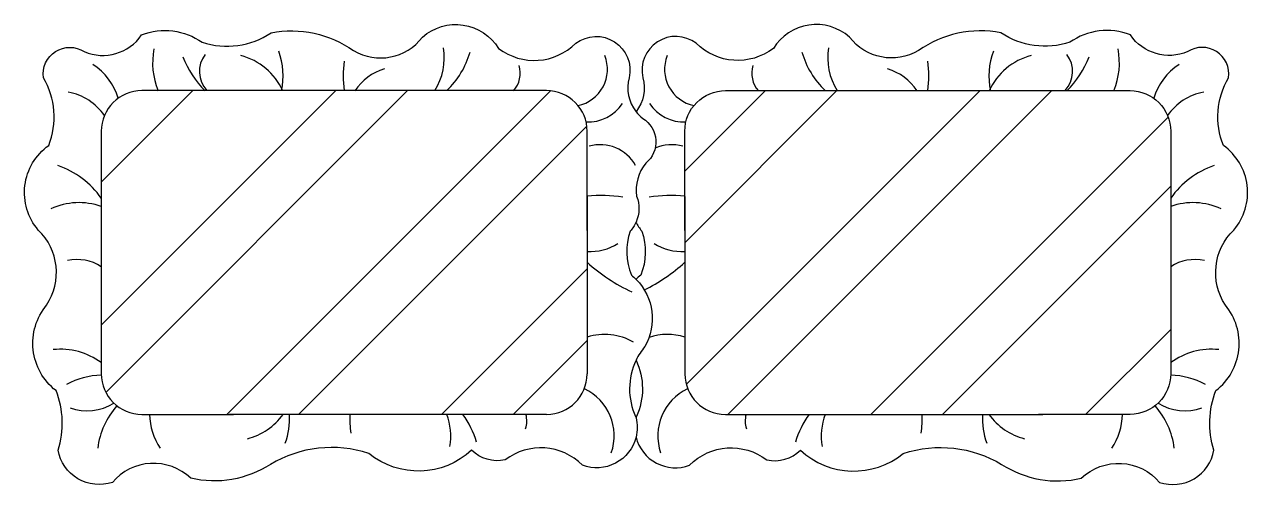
# Model space of a CAD drawing. Extents: x 5.37 to 6.88, y 7.92 to 8.49.
import ezdxf

# ---------------------------------------------------------------- set-up
doc = ezdxf.new("R2010")
doc.units = 0
doc.layers.get('0').update_dxf_attribs({"linetype": 'CONTINUOUS'})

# ---------------------------------------------------------------- blocks, each defined once
blk = doc.blocks.new('*X0')
at = {"color": 0}
for p, q in [((5.4663, 8.118), (5.7561, 8.4078)), ((5.4663, 8.2947), (5.5793, 8.4078)), ((5.4718, 8.035), (5.8445, 8.4078)), ((5.6213, 8.0078), (6.021, 8.4075)), ((6.187, 8.3083), (6.2864, 8.4078)), ((6.187, 8.2199), (6.3748, 8.4078)), ((6.1887, 8.0448), (6.5516, 8.4078)), ((6.24, 8.0078), (6.64, 8.4078)), ((6.4168, 8.0078), (6.7839, 8.3749)), ((5.7097, 8.0078), (6.0659, 8.364)), ((6.5051, 8.0078), (6.787, 8.2896)), ((5.8864, 8.0078), (6.0663, 8.1876)), ((6.6819, 8.0078), (6.787, 8.1128)), ((5.9748, 8.0078), (6.0663, 8.0993))]:
    blk.add_line(p, q, dxfattribs=at)

msp = doc.modelspace()

# ---------------------------------------------------------------- linework, layer by layer
at = {"color": 0}
for p, q in [((6.0663, 8.2772), (6.0663, 8.0578)), ((6.187, 8.2772), (6.187, 8.0578)), ((6.0163, 8.0078), (5.6241, 8.0078)), ((6.237, 8.0078), (6.6292, 8.0078))]:
    msp.add_line(p, q, dxfattribs=at)
for points in [[(6.1267, 7.9798, -0.451235), (6.0605, 7.9451, 0.377458), (5.9651, 7.9515, -0.247166), (5.9236, 7.9636, -0.374421), (5.7966, 7.9596, 0.216787), (5.6752, 7.9461, -0.204938), (5.5767, 7.929, 0.43175), (5.48, 7.9238, -0.458775), (5.413, 7.9637, 0.173719), (5.4104, 8.0372, -0.423238), (5.3988, 8.1429, 0.361242), (5.3885, 8.2356, -0.439402), (5.4014, 8.34, 0.230706), (5.3949, 8.4238, -0.641938), (5.4452, 8.456, 0.35828), (5.5161, 8.4766, -0.251824), (5.5909, 8.4676, 0.23131), (5.676, 8.4792, -0.205167), (5.7778, 8.4573, 0.382818), (5.8629, 8.474, -0.465753), (5.957, 8.4599, 0.37309), (6.0524, 8.4663, -0.699805), (6.1182, 8.4238, 0.237636), (6.1267, 8.3818, -0.513201)], [(6.1267, 7.9798, 0.451235), (6.1928, 7.9451, -0.377458), (6.2882, 7.9515, 0.247166), (6.3297, 7.9636, 0.374421), (6.4568, 7.9596, -0.216787), (6.5782, 7.9461, 0.204938), (6.6766, 7.929, -0.43175), (6.7733, 7.9238, 0.458775), (6.8404, 7.9637, -0.173719), (6.8429, 8.0372, 0.423238), (6.8545, 8.1429, -0.361242), (6.8649, 8.2356, 0.439402), (6.852, 8.34, -0.230706), (6.8584, 8.4238, 0.641938), (6.8081, 8.456, -0.35828), (6.7372, 8.4766, 0.251824), (6.6624, 8.4676, -0.23131), (6.5773, 8.4792, 0.205167), (6.4755, 8.4573, -0.382818), (6.3904, 8.474, 0.465753), (6.2963, 8.4599, -0.37309), (6.2009, 8.4663, 0.699805), (6.1351, 8.4238, -0.237636), (6.1267, 8.3818, 0.513201)], [(6.0663, 8.2348), (6.0663, 8.3578, 0.414214), (6.0163, 8.4078), (5.5163, 8.4078, 0.414214), (5.4663, 8.3578), (5.4663, 8.0578, 0.414214), (5.5163, 8.0078), (5.6294, 8.0078)], [(6.187, 8.2348), (6.187, 8.3578, -0.414214), (6.237, 8.4078), (6.737, 8.4078, -0.414214), (6.787, 8.3578), (6.787, 8.0578, -0.414214), (6.737, 8.0078), (6.6239, 8.0078)], [(6.1267, 8.3818, 0.061531), (6.1349, 8.3735, -0.513201), (6.1388, 8.3181, 0.208236), (6.1274, 8.2774, -0.200811), (6.1267, 8.2454, 0.181885)], [(6.1194, 8.2343, 0.181885), (6.1209, 8.1798, -0.029849), (6.1269, 8.1744, 0.28769)], [(6.1267, 8.2454, -0.080444), (6.1194, 8.2343, 0.181885)], [(6.1267, 8.2454, 0.080444), (6.1339, 8.2343, -0.181885)], [(6.1339, 8.2343, -0.181885), (6.1325, 8.1798, 0.028344), (6.1267, 8.1747, -0.28769)], [(6.1269, 8.1744, -0.338491), (6.1376, 8.0918, 0.062052), (6.1267, 8.0746, -0.615871)], [(6.1267, 8.0746, 0.221681), (6.1262, 8.005, -0.0081), (6.1267, 8.0035, 0.377458)], [(6.1267, 8.0746, -0.221681), (6.1271, 8.005, 0.0081), (6.1267, 8.0035, -0.377458)], [(6.1267, 8.0035, -0.120607), (6.1267, 7.9798, 0.377458)]]:
    msp.add_lwpolyline(points, format="xyb", dxfattribs=at)
for centre, radius, start, end in [((5.6205, 8.442), 0.0908, 168.9769, 202.1667), ((5.8126, 8.4484), 0.0772, 328.2505, 9.2194), ((6.4407, 8.4484), 0.0772, 170.7806, 211.7495), ((6.6328, 8.442), 0.0908, 337.8333, 11.0231), ((5.6712, 8.4879), 0.1108, 200.1598, 226.3387), ((5.6219, 8.4314), 0.0345, 142.1975, 223.2222), ((5.6192, 8.3753), 0.0782, 24.4837, 75.6332), ((5.604, 8.4261), 0.0869, 347.7899, 20.5145), ((5.887, 8.4257), 0.122, 171.237, 188.4395), ((5.8194, 8.4848), 0.1065, 313.6858, 343.8911), ((6.0457, 8.4341), 0.0457, 281.7119, 21.8109), ((6.2076, 8.4341), 0.0457, 158.1891, 258.2881), ((6.4339, 8.4848), 0.1065, 196.1089, 226.3142), ((6.3663, 8.4257), 0.122, 351.5605, 8.763), ((6.6494, 8.4261), 0.0869, 159.4855, 192.2101), ((6.6341, 8.3753), 0.0782, 104.3668, 155.5163), ((6.6314, 8.4314), 0.0345, 316.7778, 37.8025), ((6.5821, 8.4879), 0.1108, 313.6613, 339.8402), ((5.4144, 8.376), 0.0763, 17.1062, 57.0914), ((5.8343, 8.3716), 0.0656, 106.2617, 146.6048), ((5.952, 8.4291), 0.0317, 317.6352, 17.6474), ((6.3013, 8.4291), 0.0317, 162.3526, 222.3648), ((6.419, 8.3716), 0.0656, 33.3952, 73.7383), ((6.8389, 8.376), 0.0763, 122.9086, 162.8938), ((5.414, 8.3389), 0.0679, 34.1652, 80.1912), ((6.8393, 8.3389), 0.0679, 99.8088, 145.8348), ((6.0676, 8.4198), 0.0507, 267.014, 326.8133), ((6.1857, 8.4198), 0.0507, 213.1867, 272.986), ((6.0826, 8.2913), 0.0497, 28.9737, 106.051), ((6.1708, 8.2913), 0.0497, 73.949, 114.3385), ((5.3796, 8.2154), 0.1051, 34.4694, 71.6025), ((6.8737, 8.2154), 0.1051, 108.3975, 145.5306), ((6.0841, 8.1166), 0.1616, 80.6366, 96.3178), ((6.1692, 8.1166), 0.1616, 83.6822, 99.3634), ((5.4388, 8.1865), 0.0829, 70.6129, 114.8888), ((6.8145, 8.1865), 0.0829, 65.1112, 109.3871), ((6.0701, 8.2724), 0.0634, 266.6278, 302.7275), ((6.1833, 8.2724), 0.0634, 237.2725, 273.3722), ((5.4366, 8.1447), 0.0544, 56.9086, 102.6171), ((6.2126, 8.3577), 0.2183, 227.9146, 245.3793), ((6.0407, 8.3577), 0.2183, 296.1337, 312.0854), ((6.8167, 8.1447), 0.0544, 77.3829, 123.0914), ((6.0878, 8.0345), 0.0721, 60.2324, 107.3143), ((6.1655, 8.0345), 0.0721, 72.6857, 108.4073), ((5.4156, 8.0023), 0.086, 53.8669, 95.8066), ((6.8377, 8.0023), 0.086, 84.1934, 126.1331), ((5.4684, 7.9613), 0.0949, 91.2349, 118.4018), ((6.0163, 8.0578), 0.05, 270, 0), ((6.237, 8.0578), 0.05, 180, 270), ((6.7849, 7.9613), 0.0949, 61.5982, 88.7651), ((6.0353, 7.9813), 0.0644, 340.9977, 64.4457), ((6.218, 7.9813), 0.0644, 115.5543, 199.0023), ((5.4486, 8.076), 0.0637, 250.9707, 301.3797), ((6.8047, 8.076), 0.0637, 238.6203, 289.0293), ((5.56, 7.9532), 0.099, 138.8154, 172.5281), ((5.6021, 8.009), 0.0762, 180.966, 214.3117), ((5.6273, 8.0535), 0.0782, 284.3668, 324.2209), ((5.612, 8.0027), 0.0869, 339.4855, 3.3441), ((5.8951, 8.0032), 0.122, 177.8445, 188.763), ((5.8207, 7.9805), 0.0772, 350.7806, 20.712), ((5.8275, 7.944), 0.1065, 16.1089, 36.7374), ((5.9601, 7.9997), 0.0317, 342.3526, 14.7201), ((6.2932, 7.9997), 0.0317, 165.2799, 197.6474), ((6.4258, 7.944), 0.1065, 143.2626, 163.8911), ((6.4326, 7.9805), 0.0772, 159.288, 189.2194), ((6.3582, 8.0032), 0.122, 351.237, 2.1555), ((6.6413, 8.0027), 0.0869, 176.6559, 200.5145), ((6.626, 8.0535), 0.0782, 215.7791, 255.6332), ((6.6512, 8.009), 0.0762, 325.6883, 359.034), ((6.6933, 7.9532), 0.099, 7.4719, 41.1846)]:
    msp.add_arc(centre, radius, start, end, dxfattribs=at)

# ---------------------------------------------------------------- block references
msp.add_blockref('*X0', (0, 0), dxfattribs=at)

doc.saveas('drawing.dxf')
